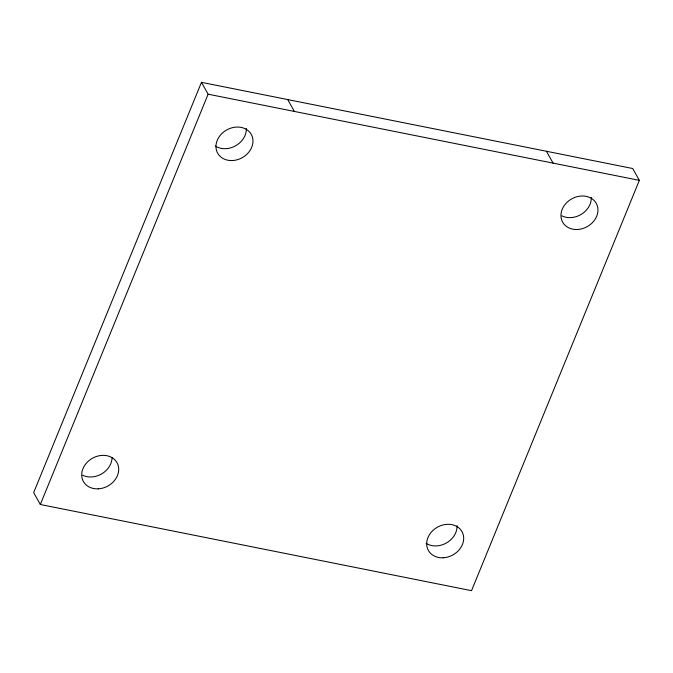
<?xml version="1.0" encoding="UTF-8"?>
<svg xmlns="http://www.w3.org/2000/svg" width="673" height="673" viewBox="0 0 673 673"><rect width="100%" height="100%" fill="white"/><g stroke="black" fill="none" stroke-linecap="round" stroke-linejoin="round"><path stroke-width="1.01" d="M201.463 82.333L33.65 492.636L40.313 504.498L471.537 590.667L639.35 180.364L632.687 168.502L201.463 82.333L208.125 94.195L639.35 180.364M40.313 504.498L208.125 94.195M546.442 151.274L553.105 163.135M287.708 99.562L294.37 111.424M591.281 197.366A19.256 15.891 -29.3 0 1 581.556 214.157A19.256 15.891 -29.3 0 1 561.854 215.84M246.301 128.425A19.256 15.891 -29.3 0 1 235.718 145.738A19.256 15.891 -29.3 0 1 215.377 146.024M112.046 457.59A19.256 15.891 -29.3 0 1 101.867 473.784A19.256 15.891 -29.3 0 1 82.602 475.197M457.009 525.663A19.256 15.891 -29.3 0 1 446.418 542.976A19.256 15.891 -29.3 0 1 426.085 543.271M577.442 229.485A19.256 15.891 -29.3 0 0 596.396 203.591A19.256 15.891 -29.3 0 0 564.529 205.172A19.256 15.891 -29.3 0 0 577.442 229.485M232.463 160.544A19.256 15.891 -29.3 0 0 251.416 134.65A19.256 15.891 -29.3 0 0 219.549 136.232A19.256 15.891 -29.3 0 0 232.463 160.544M98.191 488.842A19.256 15.891 -29.3 0 0 117.144 462.948A19.256 15.891 -29.3 0 0 85.278 464.538A19.256 15.891 -29.3 0 0 98.191 488.842M443.171 557.782A19.256 15.891 -29.3 0 0 462.124 531.889A19.256 15.891 -29.3 0 0 430.257 533.479A19.256 15.891 -29.3 0 0 443.171 557.782"/></g></svg>
